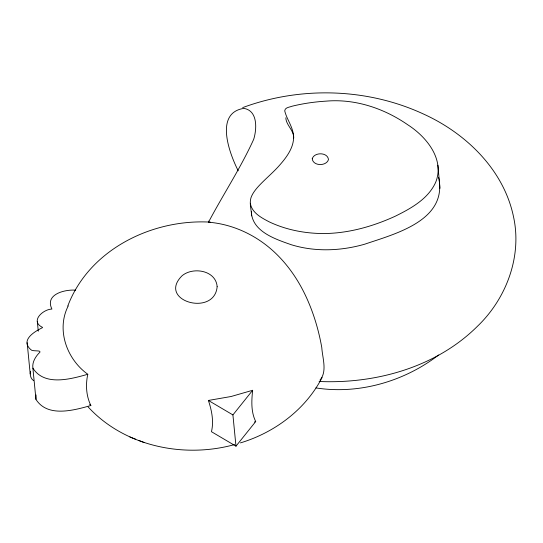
<?xml version="1.0" encoding="UTF-8"?>
<svg xmlns="http://www.w3.org/2000/svg" width="543" height="543" viewBox="0 0 543 543"><rect width="100%" height="100%" fill="white"/><g stroke="black" fill="none" stroke-linecap="round" stroke-linejoin="round"><path stroke-width="0.81" d="M251.361 211.546C251.85 231.589 275.613 239.219 291.34 244.75C315.171 252.061 340.882 251.015 364.692 244.201C394.557 234.026 446.02 221.089 439.097 179.55M68.214 305.96C56.051 329.825 66.837 359.256 87.79 374.276C85.516 384.654 86.147 395.888 90.864 405.519C73.76 410.338 47.587 417.737 35.953 399.397L32.892 368.154C31.996 362.045 35.729 356.235 39.958 352.135C41.248 349.868 31.833 351.85 30.584 349.448C20.227 339.959 34.711 331.454 42.449 327.68L42.476 327.348C29.763 321.327 42.978 309.259 51.918 309.062C44.607 294.313 64.746 289.344 75.62 290.159M33.652 380.697C30.652 378.715 29.641 374.684 30.537 371.331M252.651 390.288C251.518 400.68 250.9 411.927 255.719 421.538L235.974 446.176L211.458 431.705C213.956 421.293 211.729 410.413 208.397 400.449L231.053 396.512L252.651 390.288L232.913 414.92L235.974 446.176M36.062 394.937L35.953 399.397M67.787 306.014C89.079 249.549 152.271 218.761 210.351 222.135M319.99 380.093C327.477 371.371 322.386 357.878 321.802 347.663C318.571 329.404 313.155 311.485 305.139 294.747C295.338 274.276 281.091 255.638 262.52 242.395C247.323 231.515 229.384 224.34 210.759 222.399C209.014 222.033 207.127 222.956 209.659 220.037C224.083 193.077 241.078 167.135 253.703 139.3C256.9 128.963 257.891 110.616 243.868 108.383C214.214 112.849 229.39 153.479 238.228 170.807M322.087 377.534C305.58 409.571 274.575 432.588 240.42 442.898M285.856 117.77C285.842 124.795 294.007 130.368 293.743 138.01M438.581 355.013C404.433 381.383 358.808 394.7 315.897 387.899M254.416 421.986L255.719 421.538M242.694 107.602C300.7 86.12 367.306 87.993 423.526 114.044C466.091 133.361 503.877 169.918 513.556 216.956C522.19 256.588 506.232 298.765 477.358 326.363C436.233 367.211 375.973 383.949 319.101 381.491M87.79 374.276C70.685 379.089 44.519 386.487 32.892 368.154M234.515 444.588C183.86 458.625 124.388 446.387 88.129 406.938M208.444 222.189L209.666 222.141M129.852 436.966L135.689 439.253M139.008 440.522L144.173 442.552M208.397 400.449L232.913 414.92M89.656 404.481L90.864 405.519M438.595 177.371L438.927 178.823M250.323 203.252C251.796 212.849 261.604 217.879 269.362 221.931C286.548 230.049 305.675 233.619 324.612 233.544C349.101 233.185 373.156 226.35 395.311 216.189C411.044 208.397 428.217 198.969 435.73 182.19C444.907 159.113 426.214 136.632 407.813 124.815C384.125 108.396 355.237 98.643 326.221 101.127C314.757 101.833 303.333 103.455 292.175 106.197C289.704 107.209 284.919 107.365 284.708 110.826C286.344 117.77 290.654 123.756 292.555 130.619C296.912 144.635 286.616 157.518 277.785 167.224C271.602 173.875 264.577 179.679 258.434 186.371C255.909 189.181 253.5 192.168 251.857 195.595C248.558 201.942 251.47 209.225 251.613 215.883M37.304 321.334L38.275 331.196M27.15 342.694L30.211 373.944M437.902 165.221L439.952 188.306M217.146 286.69C214.553 317.316 156.54 300.836 182.183 275.654C193.274 266.552 215.999 270.414 217.146 286.69M312.245 158.746C312.897 166.233 326.458 166.409 328.467 159.601C327.823 152.121 314.254 151.938 312.245 158.746"/></g></svg>
